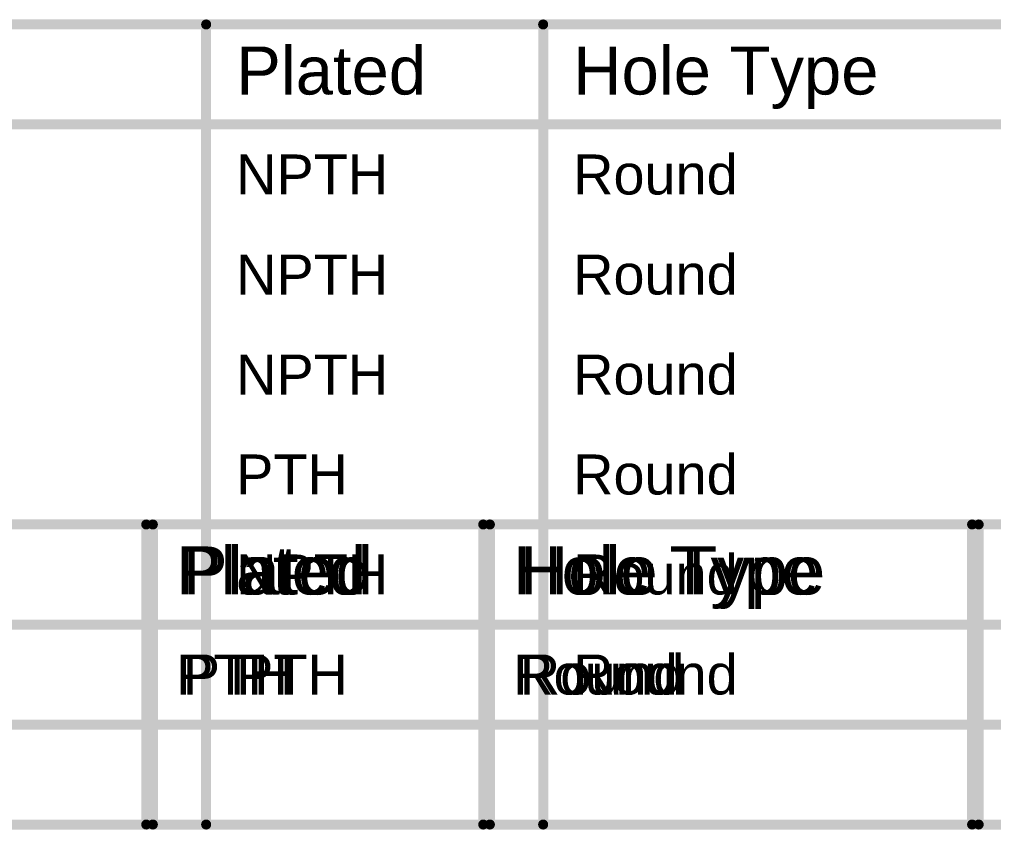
# Model space of a CAD drawing. Header units: inches. Extents: x -35 to 304, y -8 to 63.
# Drawn here: x 86.07 to 123.21, y -8.13 to 22.73 of the extents above; entities that cross this region are included whole.
import ezdxf

# ---------------------------------------------------------------- set-up
doc = ezdxf.new("R2010")
doc.units = ezdxf.units.IN
doc.layers.add('Drill Drawing', color=1, linetype='Continuous')
doc.styles.add('Arial', font='', dxfattribs={"height": 0.2})
doc.styles.get('Arial').set_extended_font_data('Arial')

msp = doc.modelspace()

# ---------------------------------------------------------------- linework, layer by layer
at = {"layer": 'Drill Drawing', "const_width": 0.381}
for points in [[(37.554, 22.543), (303.774, 22.543)], [(93.19, -7.938), (93.19, 22.543)], [(106.04, -7.938), (106.04, 22.543)], [(37.554, 18.733), (303.774, 18.733)], [(37.554, 3.493), (298.442, 3.493)], [(37.554, 3.493), (294.887, 3.493)], [(37.554, 3.493), (298.442, 3.493)], [(37.554, 3.493), (294.633, 3.493)], [(90.905, -7.938), (90.905, 3.493)], [(90.905, -7.938), (90.905, 3.493)], [(90.905, -7.938), (90.905, 3.493)], [(91.159, -7.938), (91.159, 3.493)], [(103.754, -7.938), (103.754, 3.493)], [(103.754, -7.938), (103.754, 3.493)], [(103.754, -7.938), (103.754, 3.493)], [(104.008, -7.938), (104.008, 3.493)], [(122.393, -7.938), (122.393, 3.493)], [(122.393, -7.938), (122.393, 3.493)], [(122.393, -7.938), (122.393, 3.493)], [(122.647, -7.938), (122.647, 3.493)], [(37.554, -0.318), (298.442, -0.318)], [(37.554, -0.318), (294.887, -0.318)], [(37.554, -0.318), (298.442, -0.318)], [(37.554, -0.318), (294.633, -0.318)], [(37.554, -4.128), (298.442, -4.128)], [(37.554, -4.128), (294.887, -4.128)], [(37.554, -4.128), (298.442, -4.128)], [(37.554, -4.128), (294.633, -4.128)], [(37.554, -4.128), (303.774, -4.128)], [(37.554, -7.938), (298.442, -7.938)], [(37.554, -7.938), (294.887, -7.938)], [(37.554, -7.938), (298.442, -7.938)], [(37.554, -7.938), (294.633, -7.938)], [(37.554, -7.938), (303.774, -7.938)]]:
    msp.add_lwpolyline(points, dxfattribs=at)
at = {"layer": 'Drill Drawing', "const_width": 0.191}
for points in [[(93.095, 22.543, 1), (93.286, 22.543, 1)], [(105.944, 22.543, 1), (106.135, 22.543, 1)], [(90.81, 3.493, 1), (91, 3.493, 1)], [(90.81, 3.493, 1), (91, 3.493, 1)], [(90.81, 3.493, 1), (91, 3.493, 1)], [(91.064, 3.493, 1), (91.254, 3.493, 1)], [(103.659, 3.493, 1), (103.85, 3.493, 1)], [(103.659, 3.493, 1), (103.85, 3.493, 1)], [(103.659, 3.493, 1), (103.85, 3.493, 1)], [(103.913, 3.493, 1), (104.104, 3.493, 1)], [(122.298, 3.493, 1), (122.488, 3.493, 1)], [(122.298, 3.493, 1), (122.488, 3.493, 1)], [(122.298, 3.493, 1), (122.488, 3.493, 1)], [(122.552, 3.493, 1), (122.742, 3.493, 1)], [(90.81, -7.938, 1), (91, -7.938, 1)], [(90.81, -7.938, 1), (91, -7.938, 1)], [(90.81, -7.938, 1), (91, -7.938, 1)], [(91.064, -7.938, 1), (91.254, -7.938, 1)], [(93.095, -7.938, 1), (93.286, -7.938, 1)], [(103.659, -7.938, 1), (103.85, -7.938, 1)], [(103.659, -7.938, 1), (103.85, -7.938, 1)], [(103.659, -7.938, 1), (103.85, -7.938, 1)], [(103.913, -7.938, 1), (104.104, -7.938, 1)], [(105.944, -7.938, 1), (106.135, -7.938, 1)], [(122.298, -7.938, 1), (122.488, -7.938, 1)], [(122.298, -7.938, 1), (122.488, -7.938, 1)], [(122.298, -7.938, 1), (122.488, -7.938, 1)], [(122.552, -7.938, 1), (122.742, -7.938, 1)]]:
    msp.add_lwpolyline(points, format="xyb", close=True, dxfattribs=at)

# ---------------------------------------------------------------- texts
at = {"layer": 'Drill Drawing', "style": 'Arial'}
for s, height, p in [('Plated', 1.8288, (94.333, 19.875)), ('Hole Type', 1.8288, (107.183, 19.875)), ('NPTH', 1.524, (94.333, 16.066)), ('Round', 1.524, (107.183, 16.066)), ('NPTH', 1.524, (94.333, 12.255)), ('Round', 1.524, (107.183, 12.255)), ('Round', 1.524, (107.183, 8.445)), ('NPTH', 1.524, (94.333, 8.445)), ('PTH', 1.524, (94.333, 4.636)), ('Round', 1.524, (107.183, 4.636)), ('Plated', 1.8288, (92.048, 0.826)), ('Plated', 1.8288, (92.048, 0.826)), ('Plated', 1.8288, (92.048, 0.826)), ('Plated', 1.8288, (92.302, 0.826)), ('Hole Type', 1.8288, (104.897, 0.826)), ('Hole Type', 1.8288, (104.897, 0.826)), ('Hole Type', 1.8288, (104.897, 0.826)), ('Hole Type', 1.8288, (105.151, 0.826)), ('NPTH', 1.524, (94.333, 0.826)), ('Round', 1.524, (107.183, 0.826)), ('PTH', 1.524, (92.048, -2.985)), ('PTH', 1.524, (92.048, -2.985)), ('PTH', 1.524, (92.048, -2.985)), ('PTH', 1.524, (92.302, -2.985)), ('PTH', 1.524, (94.333, -2.985)), ('Round', 1.524, (104.897, -2.985)), ('Round', 1.524, (104.897, -2.985)), ('Round', 1.524, (104.897, -2.985)), ('Round', 1.524, (105.151, -2.985)), ('Round', 1.524, (107.183, -2.985))]:
    msp.add_text(s, height=height, dxfattribs=at).set_placement(p)

doc.saveas('drawing.dxf')
